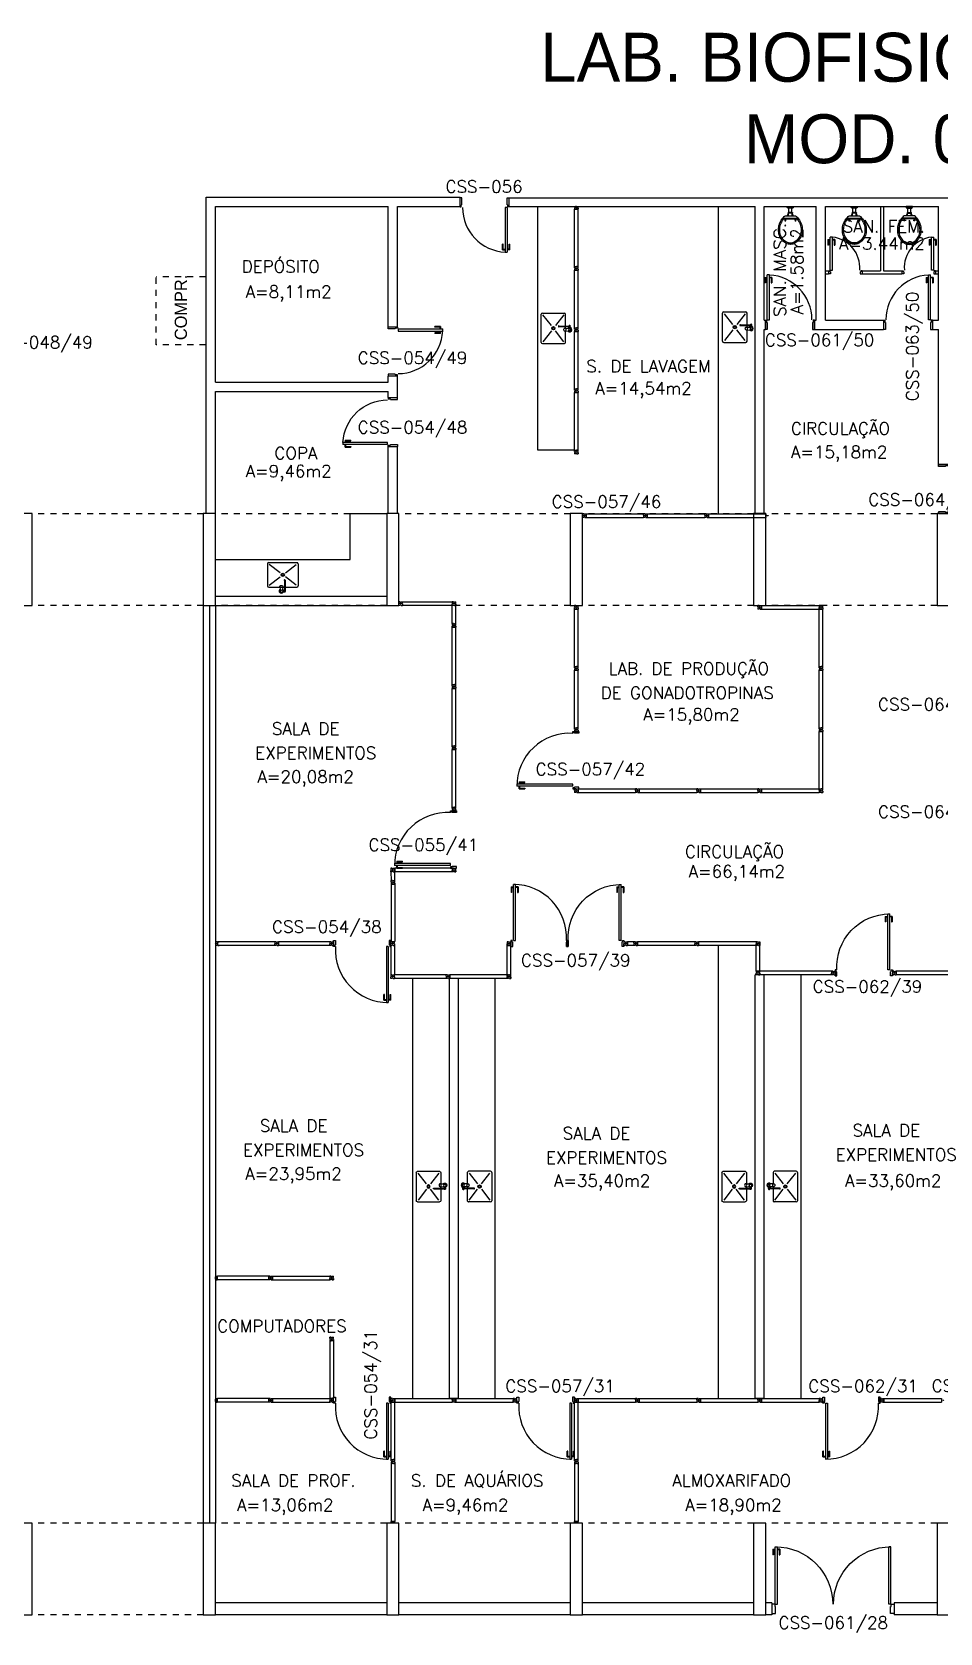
# Model space of a CAD drawing. Extents: x -248 to -11, y 347 to 447.
# Drawn here: x -186.07 to -171.22, y 388.77 to 414.95 of the extents above; entities that cross this region are included whole.
import ezdxf
from ezdxf.enums import TextEntityAlignment as Align

# ---------------------------------------------------------------- set-up
doc = ezdxf.new("R2010")
doc.units = 0
doc.header["$LTSCALE"] = 0.02
doc.header["$MEASUREMENT"] = 0
doc.linetypes.add('HIDDEN2', pattern=[0.1875, 0.125, -0.0625])
doc.layers.get('0').update_dxf_attribs({"linetype": 'CONTINUOUS'})
for name, color, linetype in [('ALV', 2, 'CONTINUOUS'), ('AREA', 2, 'CONTINUOUS'), ('BANC', 2, 'CONTINUOUS'), ('DIV', 2, 'CONTINUOUS'), ('EQUIP', 1, 'CONTINUOUS'), ('ESQ', 1, 'CONTINUOUS'), ('ESTR', 3, 'CONTINUOUS'), ('PROJ', 1, 'HIDDEN2'), ('TEXTO', 2, 'CONTINUOUS'), ('TEXTO-ENDEREÇO', 2, 'CONTINUOUS'), ('USO', 2, 'CONTINUOUS')]:
    doc.layers.add(name, color=color, linetype=linetype)
doc.styles.add('UNB-100', font='simplex.shx', dxfattribs={"height": 0.2})
doc.styles.add('UNB-100-1', font='simplex.shx', dxfattribs={"height": 0.2})

# ---------------------------------------------------------------- blocks, each defined once
blk = doc.blocks.new('PILAR-SSS')
for points in [[(0.003, -26.452), (0.003, -27.952), (0.203, -27.952), (0.203, -26.452)], [(0.003, -42.962), (0.003, -44.462), (0.203, -44.462), (0.203, -42.962)]]:
    blk.add_lwpolyline(points, close=True)
blk = doc.blocks.new('DIVMT-SSS')
for p, q in [((-0.03, 0.008), (-0.03, 0.03)), ((-0.006, 0.03), (-0.03, 0.03)), ((-0.03, 0.008), (-0.02, 0.008)), ((-0.02, -0.008), (-0.02, 0.008)), ((-0.006, 0.02), (-0.006, 0.03)), ((0.006, 0.02), (-0.006, 0.02)), ((-0.005, 0), (0.005, 0)), ((0.005, 0), (-0.005, 0)), ((0, 0.005), (0, -0.005)), ((0, -0.005), (0, 0.005)), ((0.006, 0.03), (0.03, 0.03)), ((0.006, 0.02), (0.006, 0.03)), ((0.03, 0.008), (0.02, 0.008)), ((0.02, -0.008), (0.02, 0.008)), ((0.03, 0.008), (0.03, 0.03)), ((-0.03, -0.008), (-0.03, -0.03)), ((-0.03, -0.008), (-0.02, -0.008)), ((-0.03, -0.03), (-0.03, -0.97)), ((-0.03, -0.03), (-0.009, -0.03)), ((0.03, -0.03), (-0.03, -0.03)), ((-0.03, -0.03), (-0.006, -0.03)), ((-0.009, -0.03), (-0.027, -0.03)), ((-0.006, -0.02), (-0.006, -0.03)), ((-0.006, -0.02), (0.006, -0.02)), ((-0.006, -0.02), (-0.006, -0.03)), ((0.006, -0.02), (-0.006, -0.02)), ((0.005, -0.03), (-0.005, -0.03)), ((0.006, -0.02), (0.006, -0.03)), ((0.006, -0.02), (0.006, -0.03)), ((0.03, -0.03), (0.006, -0.03)), ((0.03, -0.008), (0.02, -0.008)), ((0.03, -0.008), (0.03, -0.03)), ((0.03, -0.03), (0.03, -0.97)), ((0.03, -0.97), (-0.03, -0.97)), ((-0.006, -0.98), (-0.006, -0.97)), ((-0.006, -0.98), (0.006, -0.98)), ((0.006, -1.001), (-0.006, -1.001)), ((0.005, -0.97), (-0.005, -0.97)), ((0, -0.994), (0, -1.007)), ((0, -1.02), (0, -1.021)), ((0.006, -0.98), (0.006, -0.97))]:
    blk.add_line(p, q)
blk = doc.blocks.new('PDV2E-SSS')
at = {"layer": 'DIV'}
for p, q in [((0.034, 0.925), (0.034, 0.835)), ((0.034, 0.925), (0.074, 0.925)), ((0.044, 0.835), (0.034, 0.835)), ((0.044, 0.915), (0.044, 0.835)), ((0.044, 0.915), (0.074, 0.915)), ((0.076, 0.05), (0.076, 0.965)), ((0.106, 0.965), (0.076, 0.965)), ((0.106, 0.05), (0.106, 0.965)), ((0.148, 0.925), (0.108, 0.925)), ((0.138, 0.915), (0.108, 0.915)), ((0.138, 0.915), (0.138, 0.835)), ((0.138, 0.835), (0.148, 0.835)), ((0.148, 0.925), (0.148, 0.835)), ((0.031, 0.05), (0.031, -0.05)), ((0.051, 0.05), (0.031, 0.05)), ((0.051, 0.02), (0.051, 0.05)), ((0.051, 0.02), (0.061, 0.02)), ((0.061, -0.05), (0.061, 0.02)), ((0.076, 0.05), (0.106, 0.05)), ((0.95, 0.02), (0.94, 0.02)), ((0.94, -0.05), (0.94, 0.02)), ((0.95, 0.02), (0.95, 0.05)), ((0.95, 0.05), (0.97, 0.05)), ((0.97, 0.05), (0.97, 0.035)), ((0.97, 0.035), (0.97, -0.035)), ((0.031, -0.05), (0.061, -0.05)), ((0.97, -0.05), (0.94, -0.05)), ((0.97, -0.035), (0.97, -0.05))]:
    blk.add_line(p, q, dxfattribs=at)
at = {"layer": 'DIV', "color": 1}
blk.add_arc((0.076, 0.1), 0.865, 356.6786, 90, dxfattribs=at)
blk = doc.blocks.new('MTT-SSS')
for p, q in [((-0.008, 0.03), (-0.03, 0.03)), ((-0.03, 0.03), (-0.03, 0.006)), ((-0.0185, 0.006), (-0.03, 0.006)), ((-0.0185, -0.006), (-0.0185, 0.006)), ((-0.008, 0.03), (-0.008, 0.02)), ((-0.008, 0.02), (0.008, 0.02)), ((-0.0051, 0), (0.0051, 0)), ((0, -0.0051), (0, 0.0051)), ((0.008, 0.03), (0.03, 0.03)), ((0.008, 0.03), (0.008, 0.02)), ((0.0205, -0.006), (0.0205, 0.006)), ((0.0205, 0.006), (0.03, 0.006)), ((0.03, 0.006), (0.03, 0.03)), ((-0.03, -0.03), (-0.03, -0.006)), ((-0.0185, -0.006), (-0.03, -0.006)), ((-0.008, -0.03), (-0.03, -0.03)), ((-0.008, -0.02), (0.008, -0.02)), ((-0.008, -0.03), (-0.008, -0.02)), ((0.008, -0.03), (0.008, -0.02)), ((0.008, -0.03), (0.03, -0.03)), ((0.0205, -0.006), (0.03, -0.006)), ((0.03, -0.006), (0.03, -0.03))]:
    blk.add_line(p, q)
blk = doc.blocks.new('MTINI-SSS')
for p, q in [((-0.03, 0.008), (-0.03, 0.028)), ((-0.03, 0.028), (-0.008, 0.028)), ((-0.03, 0.008), (-0.02, 0.008)), ((-0.02, 0), (-0.02, 0.008)), ((-0.001, 0), (-0.02, 0)), ((-0.008, 0.019), (-0.008, 0.028)), ((0.008, 0.019), (-0.008, 0.019)), ((0.005, 0), (-0.005, 0)), ((0.02, 0), (-0.001, 0)), ((0, -0.005), (0, 0.005)), ((0.008, 0.019), (0.008, 0.028)), ((0.03, 0.028), (0.008, 0.028)), ((0.03, 0.008), (0.02, 0.008)), ((0.02, 0), (0.02, 0.008)), ((0.03, 0.008), (0.03, 0.028))]:
    blk.add_line(p, q)
blk = doc.blocks.new('DIVINI-SSS')
for p, q in [((-0.02, 0), (-0.02, -0.008)), ((-0.02, 0), (0.001, 0)), ((-0.005, 0), (0.005, 0)), ((0, 0.005), (0, -0.005)), ((0.001, 0), (0.02, 0)), ((-0.03, -0.008), (-0.02, -0.008)), ((-0.03, -0.008), (-0.03, -0.028)), ((-0.03, -0.028), (-0.008, -0.028)), ((-0.03, -0.03), (0.03, -0.03)), ((-0.03, -0.975), (-0.03, -0.03)), ((-0.009, -0.03), (-0.027, -0.03)), ((-0.008, -0.019), (0.008, -0.019)), ((-0.008, -0.019), (-0.008, -0.028)), ((-0.006, -0.021), (-0.006, -0.03)), ((0.006, -0.021), (-0.006, -0.021)), ((-0.006, -0.023), (-0.006, -0.027)), ((-0.004, -0.021), (0.004, -0.021)), ((0.006, -0.021), (0.006, -0.03)), ((0.006, -0.023), (0.006, -0.027)), ((0.008, -0.019), (0.008, -0.028)), ((0.03, -0.028), (0.008, -0.028)), ((0.009, -0.03), (0.027, -0.03)), ((0.02, 0), (0.02, -0.008)), ((0.03, -0.008), (0.02, -0.008)), ((0.03, -0.008), (0.03, -0.028)), ((0.03, -0.975), (0.03, -0.03)), ((-0.03, -0.975), (0.03, -0.975)), ((-0.009, -0.975), (-0.027, -0.975)), ((-0.006, -0.985), (-0.006, -0.975)), ((0.006, -0.985), (-0.006, -0.985)), ((0.006, -1.01), (-0.006, -1.01)), ((0, -0.985), (0, -0.988)), ((0, -1.003), (0, -1.018)), ((0.006, -0.985), (0.006, -0.975)), ((0.03, -0.975), (0.009, -0.975)), ((0.009, -0.975), (0.027, -0.975))]:
    blk.add_line(p, q)
blk = doc.blocks.new('PTDP-SSS')
for p, q in [((0.055, 1.015), (0.09, 1.015)), ((0.055, 0.075), (0.055, 1.015)), ((0.09, 0.075), (0.09, 1.015)), ((1.91, 0.075), (1.91, 1.015)), ((1.945, 1.015), (1.91, 1.015)), ((1.945, 0.075), (1.945, 1.015)), ((0.05, 0.075), (0, 0.075)), ((0, 0.075), (0, -0.075)), ((0.05, 0.04), (0.05, 0.075)), ((0.06, 0.04), (0.05, 0.04)), ((0.055, 0.075), (0.09, 0.075)), ((0.06, -0.075), (0.06, 0.04)), ((1.945, 0.075), (1.91, 0.075)), ((1.94, -0.075), (1.94, 0.04)), ((1.94, 0.04), (1.95, 0.04)), ((1.95, 0.04), (1.95, 0.075)), ((1.95, 0.075), (2, 0.075)), ((2, 0.075), (2, -0.075)), ((0, -0.075), (0.06, -0.075)), ((2, -0.075), (1.94, -0.075))]:
    blk.add_line(p, q)
for centre, start, end in [((0.055, 0.075), 0, 90), ((1.945, 0.075), 90, 180)]:
    blk.add_arc(centre, 0.94, start, end)
blk = doc.blocks.new('PDV2D-SSS')
for p, q in [((-0.148, 0.925), (-0.108, 0.925)), ((-0.148, 0.925), (-0.148, 0.835)), ((-0.138, 0.835), (-0.148, 0.835)), ((-0.138, 0.915), (-0.108, 0.915)), ((-0.138, 0.915), (-0.138, 0.835)), ((-0.106, 0.965), (-0.076, 0.965)), ((-0.106, 0.05), (-0.106, 0.965)), ((-0.076, 0.05), (-0.076, 0.965)), ((-0.034, 0.925), (-0.074, 0.925)), ((-0.044, 0.915), (-0.074, 0.915)), ((-0.044, 0.915), (-0.044, 0.835)), ((-0.044, 0.835), (-0.034, 0.835)), ((-0.034, 0.925), (-0.034, 0.835)), ((-0.95, 0.05), (-0.97, 0.05)), ((-0.97, 0.05), (-0.97, 0.035)), ((-0.97, 0.035), (-0.97, -0.035)), ((-0.95, 0.02), (-0.95, 0.05)), ((-0.95, 0.02), (-0.94, 0.02)), ((-0.94, -0.05), (-0.94, 0.02)), ((-0.076, 0.05), (-0.106, 0.05)), ((-0.051, 0.02), (-0.061, 0.02)), ((-0.061, -0.05), (-0.061, 0.02)), ((-0.051, 0.05), (-0.031, 0.05)), ((-0.051, 0.02), (-0.051, 0.05)), ((-0.031, 0.05), (-0.031, -0.05)), ((-0.97, -0.035), (-0.97, -0.05)), ((-0.97, -0.05), (-0.94, -0.05)), ((-0.031, -0.05), (-0.061, -0.05))]:
    blk.add_line(p, q)
at = {"color": 1}
blk.add_arc((-0.076, 0.1), 0.865, 90, 183.3214, dxfattribs=at)
blk = doc.blocks.new('INOXA1-P-SSS')
for p, q in [((0.043, 0.008), (0.043, -0.022)), ((0.062, 0.04), (0.071, 0.04)), ((0.131, 0.048), (0.076, 0.043)), ((0.131, -0.002), (0.076, 0.003)), ((0.12, 0.23), (0.12, 0.047)), ((0.22, 0.25), (0.14, 0.25)), ((0.15, 0.22), (0.287, 0.043)), ((0.5, 0.25), (0.22, 0.25)), ((0.353, 0.043), (0.49, 0.22)), ((0.52, 0.23), (0.52, -0.23)), ((0.22, -0.027), (0.054, -0.027)), ((0.22, -0.037), (0.054, -0.037)), ((0.063, -0.003), (0.063, -0.021)), ((0.12, -0.001), (0.12, -0.027)), ((0.12, -0.037), (0.12, -0.23)), ((0.22, -0.25), (0.14, -0.25)), ((0.15, -0.22), (0.287, -0.043)), ((0.231, -0.027), (0.22, -0.027)), ((0.231, -0.037), (0.22, -0.037)), ((0.5, -0.25), (0.22, -0.25)), ((0.353, -0.043), (0.49, -0.22))]:
    blk.add_line(p, q)
blk.add_lwpolyline([(0.076, 0.003), (0.072, 0.004), (0.069, 0.009), (0.067, 0.015), (0.066, 0.023), (0.067, 0.031), (0.069, 0.037), (0.072, 0.042), (0.076, 0.043)])
blk.add_lwpolyline([(0.131, 0.048), (0.137, 0.046), (0.143, 0.041), (0.147, 0.033), (0.148, 0.023), (0.147, 0.013), (0.143, 0.006), (0.137, 0), (0.131, -0.002), (0.125, 0), (0.119, 0.006), (0.115, 0.013), (0.114, 0.023), (0.115, 0.033), (0.119, 0.041), (0.125, 0.046)], close=True)
for radius in [0.0266, 0.0163]:
    blk.add_circle((0.32, 0), radius)
for centre, radius, start, end in [((0.054, 0.023), 0.0349, 36.1705, 252.2568), ((0.054, 0.023), 0.0189, 62.7367, 235.7375), ((0.073, -0.003), 0.01, 102.8285, 180), ((0.054, 0.023), 0.0349, 285.5373, 323.9987), ((0.14, 0.23), 0.02, 90, 180), ((0.5, 0.23), 0.02, 360, 90), ((0.054, -0.032), 0.0145, 20.161, 339.839), ((0.054, -0.032), 0.005, 90.0037, 269.9963), ((0.14, -0.23), 0.02, 180, 270), ((0.231, -0.032), 0.00738, 222.6559, 137.3441), ((0.231, -0.032), 0.005, 269.9935, 90.0065), ((0.5, -0.23), 0.02, 270, 360)]:
    blk.add_arc(centre, radius, start, end)
blk = doc.blocks.new('DIV-SSS')
for p, q in [((-0.005, 0), (0.005, 0)), ((0, 0.005), (0, -0.005)), ((-0.03, -0.03), (-0.03, -0.97)), ((0.03, -0.03), (-0.03, -0.03)), ((-0.03, -0.03), (-0.009, -0.03)), ((-0.009, -0.03), (-0.027, -0.03)), ((-0.006, -0.02), (0.006, -0.02)), ((-0.006, -0.02), (-0.006, -0.03)), ((-0.005, -0.022), (0.005, -0.022)), ((-0.005, -0.022), (-0.005, -0.029)), ((0.005, -0.029), (-0.005, -0.029)), ((0.005, -0.03), (-0.005, -0.03)), ((0.005, -0.022), (0.005, -0.029)), ((0.006, -0.02), (0.006, -0.03)), ((0.03, -0.03), (0.03, -0.97)), ((0.03, -0.97), (-0.03, -0.97)), ((0.007, -0.999), (-0.007, -0.999)), ((-0.006, -0.98), (-0.006, -0.97)), ((-0.006, -0.98), (0.006, -0.98)), ((0.005, -0.97), (-0.005, -0.97)), ((0, -0.991), (0, -1.006)), ((0.006, -0.98), (0.006, -0.97))]:
    blk.add_line(p, q)
blk = doc.blocks.new('PE80-SSS')
for p, q in [((0.075, 0), (-0.075, 0)), ((-0.075, -0.03), (-0.075, 0)), ((0.075, 0), (0.075, -0.02)), ((0.777, 0.01), (0.687, 0.01)), ((0.687, 0), (0.687, 0.01)), ((0.777, 0.01), (0.777, -0.03)), ((0.04, -0.03), (-0.075, -0.03)), ((0.075, -0.02), (0.04, -0.02)), ((0.04, -0.03), (0.04, -0.02)), ((0.085, -0.03), (0.817, -0.03)), ((0.085, -0.03), (0.085, -0.065)), ((0.085, -0.065), (0.817, -0.065)), ((0.767, 0), (0.687, 0)), ((0.767, -0.095), (0.687, -0.095)), ((0.687, -0.095), (0.687, -0.105)), ((0.777, -0.105), (0.687, -0.105)), ((0.767, 0), (0.767, -0.03)), ((0.767, -0.095), (0.767, -0.065)), ((0.777, -0.105), (0.777, -0.065)), ((0.817, -0.065), (0.817, -0.03)), ((0.04, -0.771), (-0.075, -0.771)), ((-0.075, -0.771), (-0.075, -0.801)), ((0.04, -0.771), (0.04, -0.781)), ((0.075, -0.781), (0.04, -0.781)), ((0.075, -0.801), (0.075, -0.781)), ((0.075, -0.801), (-0.075, -0.801)), ((0.075, -0.802), (-0.075, -0.802))]:
    blk.add_line(p, q)
blk.add_arc((0.085, -0.03), 0.731, 270, 357.3429)
blk = doc.blocks.new('PD80-SSS')
at = {"color": 1}
for p, q in [((-0.777, 0.01), (-0.777, -0.03)), ((-0.777, 0.01), (-0.687, 0.01)), ((-0.687, 0), (-0.687, 0.01)), ((-0.777, -0.105), (-0.777, -0.065)), ((-0.777, -0.105), (-0.687, -0.105)), ((-0.767, 0), (-0.767, -0.03)), ((-0.767, 0), (-0.687, 0)), ((-0.767, -0.095), (-0.767, -0.065)), ((-0.767, -0.095), (-0.687, -0.095)), ((-0.687, -0.095), (-0.687, -0.105))]:
    blk.add_line(p, q, dxfattribs=at)
at = {"color": 2}
for p, q in [((-0.075, 0), (0.075, 0)), ((0.075, -0.03), (0.075, 0)), ((-0.817, -0.065), (-0.817, -0.03)), ((-0.085, -0.03), (-0.817, -0.03)), ((-0.085, -0.065), (-0.817, -0.065)), ((-0.085, -0.03), (-0.085, -0.065)), ((-0.075, 0), (-0.075, -0.02)), ((-0.075, -0.02), (-0.04, -0.02)), ((-0.04, -0.03), (-0.04, -0.02)), ((-0.04, -0.03), (0.075, -0.03)), ((-0.075, -0.781), (-0.04, -0.781)), ((-0.075, -0.801), (-0.075, -0.781)), ((-0.04, -0.771), (0.075, -0.771)), ((-0.04, -0.771), (-0.04, -0.781)), ((0.075, -0.771), (0.075, -0.801)), ((-0.075, -0.801), (0.075, -0.801)), ((-0.075, -0.802), (0.075, -0.802))]:
    blk.add_line(p, q, dxfattribs=at)
at = {"color": 1}
blk.add_arc((-0.085, -0.03), 0.731, 182.6571, 270, dxfattribs=at)
blk = doc.blocks.new('VDC-P-SSS')
for p, q in [((-0.127, 0.192), (0.127, 0.192)), ((-0.109, 0.202), (0.109, 0.202)), ((-0.068, 0.152), (0.068, 0.152)), ((-0.05, 0.152), (-0.03, 0.11)), ((-0.05, 0.015), (-0.05, 0)), ((-0.05, 0), (0.05, 0)), ((0.045, 0.02), (-0.045, 0.02)), ((-0.04, 0.025), (-0.04, 0.02)), ((0.035, 0.03), (-0.035, 0.03)), ((-0.03, 0.152), (-0.03, 0.11)), ((0.03, 0.11), (-0.03, 0.11)), ((0.03, 0.1), (-0.03, 0.1)), ((-0.025, 0.1), (-0.025, 0.03)), ((0.025, 0.1), (0.025, 0.03)), ((0.03, 0.152), (0.03, 0.11)), ((0.05, 0.152), (0.03, 0.11)), ((0.04, 0.025), (0.04, 0.02)), ((0.05, 0.015), (0.05, 0))]:
    blk.add_line(p, q)
for points in [[(0.16, 0.244, 0.050424), (0.18, 0.288, 0.082137), (0.195, 0.381, 0.082137), (0.18, 0.474, 0.090148), (0.138, 0.549, 0.104406), (0.073, 0.601, 0.117345), (0, 0.619, 0.117345), (-0.073, 0.601, 0.104406), (-0.138, 0.549, 0.090148), (-0.18, 0.474, 0.082137), (-0.195, 0.381, 0.082137)], [(0.142, 0.254, 0.050424), (0.161, 0.295, 0.082137), (0.175, 0.381, 0.082137), (0.161, 0.468, 0.090148), (0.122, 0.536, 0.104406), (0.064, 0.583, 0.117345), (0, 0.599, 0.117345), (-0.064, 0.583, 0.104406), (-0.122, 0.536, 0.090148), (-0.161, 0.468, 0.082137), (-0.175, 0.381, 0.082137)], [(-0.195, 0.381, 0.082137), (-0.18, 0.288, 0.050424), (-0.16, 0.244, 0.104406)], [(-0.175, 0.381, 0.082137), (-0.161, 0.295, 0.050424), (-0.142, 0.254, 0.050424)]]:
    blk.add_lwpolyline(points, format="xyb")
for centre in [(-0.083, 0.226), (0.083, 0.226)]:
    blk.add_circle(centre, 0.0101)
for centre, radius, start, end in [((0.08, 0.36), 0.266, 205.6863, 226.7558), ((0.08, 0.36), 0.246, 205.6863, 219.7706), ((-0.068, 0.202), 0.05, 226.7558, 270), ((-0.045, 0.015), 0.005, 90, 180), ((-0.035, 0.025), 0.005, 90, 180), ((-0.03, 0.105), 0.005, 90, 270), ((0.03, 0.105), 0.005, 270, 90), ((0.035, 0.025), 0.005, 0, 90), ((0.045, 0.015), 0.005, 360, 90), ((0.068, 0.202), 0.05, 270, 313.2442), ((-0.08, 0.36), 0.266, 313.2442, 334.3137), ((-0.08, 0.36), 0.246, 320.2294, 334.3137)]:
    blk.add_arc(centre, radius, start, end)
blk = doc.blocks.new('MTT')
for p, q in [((-0.008, 0.03), (-0.03, 0.03)), ((-0.03, 0.03), (-0.03, 0.006)), ((-0.0185, 0.006), (-0.03, 0.006)), ((-0.0185, -0.006), (-0.0185, 0.006)), ((-0.008, 0.03), (-0.008, 0.02)), ((-0.008, 0.02), (0.008, 0.02)), ((-0.0051, 0), (0.0051, 0)), ((0, -0.0051), (0, 0.0051)), ((0.008, 0.03), (0.03, 0.03)), ((0.008, 0.03), (0.008, 0.02)), ((0.0205, -0.006), (0.0205, 0.006)), ((0.0205, 0.006), (0.03, 0.006)), ((0.03, 0.006), (0.03, 0.03)), ((-0.03, -0.03), (-0.03, -0.006)), ((-0.0185, -0.006), (-0.03, -0.006)), ((-0.008, -0.03), (-0.03, -0.03)), ((-0.008, -0.02), (0.008, -0.02)), ((-0.008, -0.03), (-0.008, -0.02)), ((0.008, -0.03), (0.008, -0.02)), ((0.008, -0.03), (0.03, -0.03)), ((0.0205, -0.006), (0.03, -0.006)), ((0.03, -0.006), (0.03, -0.03))]:
    blk.add_line(p, q)

msp = doc.modelspace()

# ---------------------------------------------------------------- linework, layer by layer
at = {"layer": 'ALV'}
for p, q in [((-183.216, 407.077), (-183.216, 412.251)), ((-183.216, 412.251), (-179.066, 412.251)), ((-179.066, 412.101), (-179.066, 412.251)), ((-178.265, 412.24), (-163.168, 412.24)), ((-178.265, 412.101), (-178.265, 412.24)), ((-183.066, 409.227), (-183.066, 412.101)), ((-183.066, 412.101), (-180.241, 412.101)), ((-180.241, 410.129), (-180.241, 412.102)), ((-180.091, 410.129), (-180.091, 412.102)), ((-180.091, 412.101), (-179.066, 412.101)), ((-178.265, 412.101), (-174.241, 412.101)), ((-174.241, 407.077), (-174.241, 412.101)), ((-174.091, 412.101), (-173.241, 412.101)), ((-174.091, 410.24), (-174.091, 412.101)), ((-173.241, 410.24), (-173.241, 412.101)), ((-173.091, 412.101), (-171.241, 412.101)), ((-173.091, 410.24), (-173.091, 412.101)), ((-171.241, 410.24), (-171.241, 412.101)), ((-180.091, 410.129), (-180.241, 410.129)), ((-174.091, 410.24), (-174.073, 410.24)), ((-174.091, 407.077), (-174.091, 410.09)), ((-174.091, 410.09), (-174.073, 410.09)), ((-174.073, 410.09), (-174.073, 410.24)), ((-173.272, 410.24), (-173.241, 410.24)), ((-173.272, 410.09), (-173.272, 410.24)), ((-173.272, 410.09), (-172.143, 410.09)), ((-173.091, 410.24), (-172.143, 410.24)), ((-172.143, 410.24), (-172.143, 410.09)), ((-171.341, 410.24), (-171.241, 410.24)), ((-171.341, 410.24), (-171.341, 410.09)), ((-171.341, 410.09), (-171.241, 410.09)), ((-171.241, 407.883), (-171.241, 410.09)), ((-183.066, 409.227), (-180.241, 409.227)), ((-180.091, 409.327), (-180.241, 409.327)), ((-180.241, 409.227), (-180.241, 409.327)), ((-180.091, 408.977), (-180.091, 409.327)), ((-183.066, 409.077), (-180.241, 409.077)), ((-183.066, 407.077), (-183.066, 409.077)), ((-180.241, 408.977), (-180.241, 409.077)), ((-180.241, 408.977), (-180.091, 408.977)), ((-180.241, 407.077), (-180.241, 408.176)), ((-180.241, 408.176), (-180.091, 408.176)), ((-180.091, 407.077), (-180.091, 408.176)), ((-183.066, 405.727), (-180.266, 405.727)), ((-183.066, 405.577), (-180.266, 405.577)), ((-174.421, 400.017), (-174.571, 400.017)), ((-179.241, 392.608), (-179.241, 399.477)), ((-179.091, 392.608), (-179.091, 399.477)), ((-174.241, 392.608), (-174.241, 399.537)), ((-174.091, 392.608), (-174.091, 399.537)), ((-179.091, 392.608), (-179.241, 392.608)), ((-174.091, 392.608), (-174.241, 392.608)), ((-180.266, 389.267), (-183.066, 389.267)), ((-180.266, 389.067), (-183.066, 389.067)), ((-177.266, 389.267), (-180.066, 389.267)), ((-177.266, 389.067), (-180.066, 389.067)), ((-174.266, 389.267), (-177.066, 389.267)), ((-174.266, 389.067), (-177.066, 389.067)), ((-173.966, 389.267), (-174.066, 389.267)), ((-173.966, 389.067), (-174.066, 389.067)), ((-173.966, 389.267), (-173.966, 389.067)), ((-171.966, 389.267), (-171.966, 389.067)), ((-171.266, 389.267), (-171.966, 389.267)), ((-171.266, 389.067), (-171.966, 389.067))]:
    msp.add_line(p, q, dxfattribs=at)
at = {"layer": 'BANC'}
for p, q in [((-177.796, 408.117), (-177.796, 412.101)), ((-174.841, 407.078), (-174.841, 412.101)), ((-177.196, 408.117), (-177.796, 408.117)), ((-180.266, 407.077), (-180.866, 407.077)), ((-180.866, 406.327), (-180.866, 407.077)), ((-183.066, 406.327), (-180.866, 406.327)), ((-174.842, 392.608), (-174.842, 400.017)), ((-179.841, 392.608), (-179.841, 399.477)), ((-178.491, 392.608), (-178.491, 399.477)), ((-173.491, 392.608), (-173.491, 399.537))]:
    msp.add_line(p, q, dxfattribs=at)
at = {"layer": 'DIV'}
for p, q in [((-172.191, 412.101), (-172.191, 411.051)), ((-172.141, 412.101), (-172.141, 411.051)), ((-173.091, 411.051), (-173.041, 411.051)), ((-173.091, 411.001), (-173.041, 411.001)), ((-172.491, 411.051), (-172.191, 411.051)), ((-172.491, 411.001), (-171.841, 411.001)), ((-172.141, 411.051), (-171.841, 411.051)), ((-171.291, 411.051), (-171.241, 411.051)), ((-171.291, 411.001), (-171.241, 411.001)), ((-174.841, 407.078), (-174.296, 407.077)), ((-180.006, 405.637), (-179.196, 405.637)), ((-179.196, 405.577), (-180.006, 405.577)), ((-179.196, 405.281), (-179.196, 405.577)), ((-179.136, 405.281), (-179.136, 405.577)), ((-180.197, 401.219), (-180.196, 401.078)), ((-180.136, 401.078), (-180.136, 401.219)), ((-183.044, 400.077), (-183.066, 400.077)), ((-183.066, 400.077), (-183.066, 400.017)), ((-183.044, 400.077), (-183.044, 400.067)), ((-183.036, 400.067), (-183.044, 400.067)), ((-183.028, 400.077), (-183.006, 400.077)), ((-182.037, 400.077), (-182.037, 400.017)), ((-181.197, 400.077), (-182.037, 400.077)), ((-181.197, 400.077), (-181.197, 400.017)), ((-181.137, 400.077), (-181.137, 400.017)), ((-178.296, 400.077), (-178.296, 400.053)), ((-178.274, 400.077), (-178.296, 400.077)), ((-178.296, 400.077), (-178.296, 400.017)), ((-178.274, 400.077), (-178.274, 400.067)), ((-178.274, 400.067), (-178.258, 400.067)), ((-178.266, 400.067), (-178.266, 400.068)), ((-178.258, 400.077), (-178.258, 400.067)), ((-178.258, 400.077), (-178.236, 400.077)), ((-178.237, 400.077), (-178.237, 400.017)), ((-178.236, 400.053), (-178.236, 400.077)), ((-176.388, 400.077), (-176.388, 400.017)), ((-176.328, 400.077), (-176.328, 400.017)), ((-176.328, 400.077), (-176.328, 400.017)), ((-176.225, 400.077), (-176.328, 400.077)), ((-174.166, 400.077), (-174.166, 400.017)), ((-183.044, 400.017), (-183.066, 400.017)), ((-183.044, 400.017), (-183.044, 400.027)), ((-183.036, 400.027), (-183.044, 400.027)), ((-183.028, 400.017), (-183.006, 400.017)), ((-181.197, 400.017), (-182.037, 400.017)), ((-180.196, 399.537), (-180.196, 400.017)), ((-180.136, 399.537), (-180.136, 400.017)), ((-178.287, 400.053), (-178.296, 400.053)), ((-178.287, 400.053), (-178.296, 400.053)), ((-178.296, 400.052), (-178.296, 400.042)), ((-178.287, 400.041), (-178.296, 400.041)), ((-178.296, 400.017), (-178.296, 400.041)), ((-178.287, 400.041), (-178.296, 400.041)), ((-178.296, 400.038), (-178.296, 400.02)), ((-178.296, 400.017), (-178.296, 400.038)), ((-178.296, 399.537), (-178.296, 400.017)), ((-178.296, 400.017), (-178.236, 400.017)), ((-178.274, 400.017), (-178.296, 400.017)), ((-178.287, 400.053), (-178.287, 400.041)), ((-178.287, 400.041), (-178.287, 400.053)), ((-178.274, 400.017), (-178.274, 400.027)), ((-178.274, 400.027), (-178.258, 400.027)), ((-178.273, 400.048), (-178.26, 400.048)), ((-178.258, 400.047), (-178.273, 400.047)), ((-178.272, 400.027), (-178.272, 400.017)), ((-178.26, 400.027), (-178.272, 400.027)), ((-178.271, 400.047), (-178.261, 400.047)), ((-178.261, 400.047), (-178.271, 400.047)), ((-178.271, 400.017), (-178.261, 400.017)), ((-178.266, 400.041), (-178.266, 400.055)), ((-178.266, 400.055), (-178.266, 400.041)), ((-178.266, 400.053), (-178.266, 400.042)), ((-178.266, 400.042), (-178.266, 400.053)), ((-178.26, 400.027), (-178.26, 400.017)), ((-178.258, 400.017), (-178.258, 400.027)), ((-178.258, 400.017), (-178.236, 400.017)), ((-178.246, 400.053), (-178.246, 400.041)), ((-178.246, 400.053), (-178.236, 400.053)), ((-178.246, 400.041), (-178.246, 400.053)), ((-178.246, 400.053), (-178.237, 400.053)), ((-178.246, 400.041), (-178.236, 400.041)), ((-178.246, 400.041), (-178.237, 400.041)), ((-178.237, 400.052), (-178.237, 400.042)), ((-178.236, 400.041), (-178.236, 400.017)), ((-178.236, 399.537), (-178.236, 400.017)), ((-176.378, 400.053), (-176.388, 400.053)), ((-176.378, 400.041), (-176.388, 400.041)), ((-176.388, 400.017), (-176.388, 400.038)), ((-176.388, 400.038), (-176.388, 400.02)), ((-176.377, 400.047), (-176.379, 400.047)), ((-176.351, 400.047), (-176.365, 400.047)), ((-176.353, 400.047), (-176.363, 400.047)), ((-176.358, 400.054), (-176.358, 400.041)), ((-176.358, 400.042), (-176.358, 400.053)), ((-176.337, 400.041), (-176.337, 400.053)), ((-176.337, 400.053), (-176.328, 400.053)), ((-176.337, 400.041), (-176.328, 400.041)), ((-176.328, 400.052), (-176.328, 400.042)), ((-176.225, 400.017), (-176.328, 400.017)), ((-174.226, 399.597), (-174.226, 400.018)), ((-174.166, 400.018), (-174.226, 400.018)), ((-174.189, 400.047), (-174.202, 400.047)), ((-174.202, 400.028), (-174.202, 400.018)), ((-174.202, 400.028), (-174.19, 400.028)), ((-174.191, 400.018), (-174.201, 400.018)), ((-174.196, 400.039), (-174.196, 400.054)), ((-174.19, 400.028), (-174.19, 400.018)), ((-174.175, 400.053), (-174.166, 400.053)), ((-174.175, 400.041), (-174.175, 400.053)), ((-174.175, 400.041), (-174.166, 400.041)), ((-174.166, 400.052), (-174.166, 400.042)), ((-174.166, 399.597), (-174.166, 400.018)), ((-174.166, 399.597), (-174.226, 399.597)), ((-174.226, 399.597), (-174.205, 399.597)), ((-174.205, 399.597), (-174.223, 399.597)), ((-172.995, 399.597), (-174.166, 399.597)), ((-172.995, 399.597), (-172.995, 399.573)), ((-172.973, 399.597), (-172.995, 399.597)), ((-172.995, 399.597), (-172.995, 399.537)), ((-172.986, 399.573), (-172.995, 399.573)), ((-172.986, 399.573), (-172.995, 399.573)), ((-172.995, 399.572), (-172.995, 399.562)), ((-172.986, 399.561), (-172.995, 399.561)), ((-172.995, 399.537), (-172.995, 399.561)), ((-172.986, 399.561), (-172.995, 399.561)), ((-172.995, 399.558), (-172.995, 399.54)), ((-172.995, 399.537), (-172.995, 399.558)), ((-172.986, 399.573), (-172.986, 399.561)), ((-172.986, 399.561), (-172.986, 399.573)), ((-172.973, 399.597), (-172.973, 399.587)), ((-172.973, 399.587), (-172.957, 399.587)), ((-172.973, 399.537), (-172.973, 399.547)), ((-172.973, 399.547), (-172.957, 399.547)), ((-172.97, 399.567), (-172.96, 399.567)), ((-172.96, 399.567), (-172.97, 399.567)), ((-172.965, 399.572), (-172.965, 399.562)), ((-172.965, 399.562), (-172.965, 399.572)), ((-172.957, 399.597), (-172.957, 399.587)), ((-172.957, 399.597), (-172.935, 399.597)), ((-172.957, 399.537), (-172.957, 399.547)), ((-172.945, 399.573), (-172.945, 399.561)), ((-172.945, 399.573), (-172.935, 399.573)), ((-172.945, 399.561), (-172.935, 399.561)), ((-172.935, 399.573), (-172.935, 399.597)), ((-172.935, 399.561), (-172.935, 399.537)), ((-179.296, 399.537), (-180.136, 399.537)), ((-179.296, 399.477), (-180.136, 399.477)), ((-178.296, 399.537), (-178.272, 399.537)), ((-178.296, 399.515), (-178.296, 399.537)), ((-178.296, 399.537), (-178.236, 399.537)), ((-178.296, 399.515), (-178.286, 399.515)), ((-178.296, 399.499), (-178.286, 399.499)), ((-178.296, 399.499), (-178.296, 399.477)), ((-178.272, 399.477), (-178.296, 399.477)), ((-178.286, 399.515), (-178.286, 399.499)), ((-178.272, 399.528), (-178.272, 399.537)), ((-178.272, 399.528), (-178.272, 399.537)), ((-178.272, 399.528), (-178.26, 399.528)), ((-178.26, 399.528), (-178.272, 399.528)), ((-178.272, 399.487), (-178.26, 399.487)), ((-178.272, 399.487), (-178.272, 399.477)), ((-178.271, 399.537), (-178.261, 399.537)), ((-178.271, 399.507), (-178.261, 399.507)), ((-178.261, 399.507), (-178.271, 399.507)), ((-178.266, 399.513), (-178.266, 399.502)), ((-178.266, 399.502), (-178.266, 399.513)), ((-178.26, 399.528), (-178.26, 399.537)), ((-178.236, 399.537), (-178.26, 399.537)), ((-178.26, 399.528), (-178.26, 399.537)), ((-178.26, 399.487), (-178.26, 399.477)), ((-178.26, 399.477), (-178.236, 399.477)), ((-178.257, 399.537), (-178.239, 399.537)), ((-178.236, 399.537), (-178.257, 399.537)), ((-178.236, 399.515), (-178.246, 399.515)), ((-178.246, 399.515), (-178.246, 399.499)), ((-178.236, 399.499), (-178.246, 399.499)), ((-178.236, 399.515), (-178.236, 399.537)), ((-178.236, 399.499), (-178.236, 399.477)), ((-172.995, 399.537), (-174.241, 399.537)), ((-172.973, 399.537), (-172.995, 399.537)), ((-172.957, 399.537), (-172.935, 399.537)), ((-183.061, 394.578), (-183.072, 394.578)), ((-183.072, 394.578), (-183.061, 394.578)), ((-183.066, 394.583), (-183.066, 394.573)), ((-183.046, 394.584), (-183.046, 394.572)), ((-183.046, 394.584), (-183.036, 394.584)), ((-183.046, 394.572), (-183.036, 394.572)), ((-182.196, 394.608), (-183.036, 394.608)), ((-183.036, 394.548), (-183.036, 394.608)), ((-183.036, 394.573), (-183.036, 394.583)), ((-182.196, 394.608), (-182.196, 394.587)), ((-182.196, 394.548), (-182.196, 394.608)), ((-182.196, 394.587), (-182.196, 394.605)), ((-182.187, 394.584), (-182.196, 394.584)), ((-182.196, 394.573), (-182.196, 394.583)), ((-182.187, 394.572), (-182.196, 394.572)), ((-182.196, 394.569), (-182.196, 394.551)), ((-182.187, 394.584), (-182.187, 394.572)), ((-182.161, 394.578), (-182.172, 394.578)), ((-182.166, 394.583), (-182.166, 394.573)), ((-182.196, 394.548), (-183.036, 394.548)), ((-183.061, 392.577), (-183.072, 392.577)), ((-183.072, 392.577), (-183.061, 392.577)), ((-183.066, 392.583), (-183.066, 392.572)), ((-183.046, 392.583), (-183.046, 392.571)), ((-183.046, 392.583), (-183.036, 392.583)), ((-183.046, 392.571), (-183.036, 392.571)), ((-182.196, 392.607), (-183.036, 392.607)), ((-183.036, 392.547), (-183.036, 392.607)), ((-183.036, 392.572), (-183.036, 392.582)), ((-182.196, 392.547), (-183.036, 392.547)), ((-182.196, 392.607), (-182.196, 392.586)), ((-182.196, 392.547), (-182.196, 392.607)), ((-182.196, 392.586), (-182.196, 392.604)), ((-182.187, 392.583), (-182.196, 392.583)), ((-182.196, 392.572), (-182.196, 392.582)), ((-182.187, 392.571), (-182.196, 392.571)), ((-182.196, 392.568), (-182.196, 392.55)), ((-182.187, 392.583), (-182.187, 392.571)), ((-182.161, 392.577), (-182.172, 392.577)), ((-182.166, 392.583), (-182.166, 392.572))]:
    msp.add_line(p, q, dxfattribs=at)
at = {"layer": 'ESQ'}
for p, q in [((-172.977, 411.601), (-173.012, 411.601)), ((-173.012, 411.061), (-173.012, 411.601)), ((-172.977, 411.061), (-172.977, 411.601)), ((-171.356, 411.061), (-171.356, 411.601)), ((-171.356, 411.601), (-171.321, 411.601)), ((-171.321, 411.061), (-171.321, 411.601)), ((-173.051, 411.561), (-173.011, 411.561)), ((-173.051, 411.561), (-173.051, 411.471)), ((-173.041, 411.471), (-173.051, 411.471)), ((-173.041, 411.551), (-173.011, 411.551)), ((-173.041, 411.551), (-173.041, 411.471)), ((-172.937, 411.561), (-172.977, 411.561)), ((-172.947, 411.551), (-172.977, 411.551)), ((-172.947, 411.551), (-172.947, 411.471)), ((-172.947, 411.471), (-172.937, 411.471)), ((-172.937, 411.561), (-172.937, 411.471)), ((-171.396, 411.561), (-171.396, 411.471)), ((-171.396, 411.561), (-171.356, 411.561)), ((-171.386, 411.471), (-171.396, 411.471)), ((-171.386, 411.551), (-171.386, 411.471)), ((-171.386, 411.551), (-171.356, 411.551)), ((-171.282, 411.561), (-171.322, 411.561)), ((-171.292, 411.551), (-171.322, 411.551)), ((-171.292, 411.551), (-171.292, 411.471)), ((-171.292, 411.471), (-171.282, 411.471)), ((-171.282, 411.561), (-171.282, 411.471)), ((-173.012, 411.061), (-172.977, 411.061)), ((-171.321, 411.061), (-171.356, 411.061)), ((-173.041, 411.051), (-173.041, 411.001)), ((-173.041, 411.051), (-173.022, 411.051)), ((-173.011, 411.001), (-173.041, 411.001)), ((-173.022, 411.051), (-173.022, 411.032)), ((-173.011, 411.032), (-173.022, 411.032)), ((-173.011, 411.032), (-173.011, 411.001)), ((-172.522, 411.032), (-172.522, 411.001)), ((-172.522, 411.032), (-172.512, 411.032)), ((-172.522, 411.001), (-172.492, 411.001)), ((-172.512, 411.051), (-172.512, 411.032)), ((-172.492, 411.051), (-172.512, 411.051)), ((-172.492, 411.051), (-172.492, 411.001)), ((-172.491, 411.051), (-172.491, 411.001)), ((-171.841, 411.051), (-171.841, 411.001)), ((-171.841, 411.051), (-171.821, 411.051)), ((-171.841, 411.051), (-171.841, 411.001)), ((-171.811, 411.001), (-171.841, 411.001)), ((-171.821, 411.051), (-171.821, 411.032)), ((-171.811, 411.032), (-171.821, 411.032)), ((-171.811, 411.032), (-171.811, 411.001)), ((-171.321, 411.032), (-171.321, 411.001)), ((-171.321, 411.032), (-171.311, 411.032)), ((-171.321, 411.001), (-171.291, 411.001)), ((-171.311, 411.051), (-171.311, 411.032)), ((-171.291, 411.051), (-171.311, 411.051)), ((-171.291, 411.051), (-171.291, 411.001)), ((-183.266, 405.577), (-183.266, 390.567)), ((-183.166, 405.577), (-183.166, 390.567)), ((-183.066, 405.577), (-183.066, 390.567)), ((-173.951, 390.142), (-173.911, 390.142)), ((-173.951, 390.142), (-173.951, 390.052)), ((-173.941, 390.132), (-173.911, 390.132)), ((-173.941, 390.132), (-173.941, 390.052)), ((-173.836, 390.142), (-173.876, 390.142)), ((-173.846, 390.132), (-173.876, 390.132)), ((-173.846, 390.132), (-173.846, 390.052)), ((-173.836, 390.142), (-173.836, 390.052)), ((-173.941, 390.052), (-173.951, 390.052)), ((-173.846, 390.052), (-173.836, 390.052))]:
    msp.add_line(p, q, dxfattribs=at)
for centre, start, end in [((-173.031, 411.102), 355.3274, 83.8802), ((-171.302, 411.102), 96.1198, 184.6726)]:
    msp.add_arc(centre, 0.501, start, end, dxfattribs=at)
at = {"layer": 'PROJ'}
for p, q in [((-184.034, 409.838), (-184.034, 410.949)), ((-183.23, 410.949), (-184.034, 410.949)), ((-183.228, 409.838), (-184.034, 409.838)), ((-183.266, 407.077), (-186.066, 407.077)), ((-180.266, 407.077), (-183.066, 407.077)), ((-177.266, 407.077), (-180.066, 407.077)), ((-174.266, 407.077), (-177.066, 407.077)), ((-171.266, 407.077), (-174.066, 407.077)), ((-183.266, 405.577), (-186.066, 405.577)), ((-180.266, 405.577), (-183.066, 405.577)), ((-177.266, 405.577), (-180.066, 405.577)), ((-174.266, 405.577), (-177.066, 405.577)), ((-171.266, 405.577), (-174.066, 405.577)), ((-183.266, 390.567), (-186.066, 390.567)), ((-180.266, 390.567), (-183.066, 390.567)), ((-177.266, 390.567), (-180.066, 390.567)), ((-174.266, 390.567), (-177.066, 390.567)), ((-171.266, 390.567), (-174.066, 390.567)), ((-183.266, 389.067), (-186.066, 389.067))]:
    msp.add_line(p, q, dxfattribs=at)

# ---------------------------------------------------------------- block references
at = {"layer": 'DIV'}
for name, p, rotation in [('DIVMT-SSS', (-177.166, 411.088), 179.9999999764969), ('MTINI-SSS', (-177.166, 412.089), 179.9999999764969), ('DIVMT-SSS', (-177.166, 410.087), 179.9999999764969), ('DIVMT-SSS', (-177.166, 409.087), 179.9999999764969), ('DIVMT-SSS', (-177.166, 408.087), 179.9999999764969), ('DIVMT-SSS', (-177.036, 407.047), 89.9999999764983), ('DIVMT-SSS', (-176.036, 407.047), 89.9999999764983), ('DIVMT-SSS', (-175.036, 407.047), 89.9999999764983), ('MTT', (-180.036, 405.607), 359.9999999999999), ('MTT', (-179.166, 405.607), 359.9999999999999), ('MTT', (-177.167, 405.547), 359.9999999999999), ('DIVMT-SSS', (-177.166, 404.547), 180.0000000470062), ('DIVMT-SSS', (-174.165, 405.547), 90), ('MTT', (-173.165, 405.547), 359.9999999999999), ('DIVMT-SSS', (-173.165, 404.547), 180.0000000470062), ('MTT', (-179.166, 405.251), 359.9999999999999), ('DIVMT-SSS', (-179.166, 404.251), 180.0000000470063), ('DIVMT-SSS', (-177.166, 403.546), 180.0000000470062), ('DIVMT-SSS', (-173.165, 403.546), 180.0000000470062), ('DIVMT-SSS', (-179.166, 403.25), 180.0000000470063), ('PDV2E-SSS', (-177.174, 402.545), 89.99999995299373), ('DIVMT-SSS', (-173.165, 402.545), 180.0000000470062), ('DIVMT-SSS', (-179.166, 402.249), 180.0000000470063), ('DIVMT-SSS', (-177.166, 402.545), 89.9999999764983), ('DIVMT-SSS', (-176.166, 402.545), 89.9999999764983), ('DIVMT-SSS', (-175.166, 402.545), 89.9999999764983), ('DIVMT-SSS', (-174.165, 402.545), 89.9999999764983), ('PDV2E-SSS', (-179.174, 401.248), 89.99999995299373), ('PDV2E-SSS', (-178.267, 400.048), 359.9999999764968), ('PDV2E-SSS', (-180.166, 400.048), 179.9999999764969), ('MTT', (-180.167, 400.047), 359.9999999999999), ('MTT', (-179.266, 399.507), 180), ('MTINI-SSS', (-183.066, 394.578), 269.9999999764969), ('DIVMT-SSS', (-182.166, 394.578), 89.99999997649687), ('DIVMT-SSS', (-181.166, 393.578), 359.9999999764968), ('MTINI-SSS', (-183.066, 392.577), 269.9999999764969), ('DIVMT-SSS', (-182.166, 392.577), 89.99999997649687), ('PDV2E-SSS', (-180.166, 392.578), 179.9999999764969), ('DIVMT-SSS', (-180.166, 392.578), 89.99999997649687), ('DIVMT-SSS', (-180.166, 391.577), 179.9999999764969), ('DIVMT-SSS', (-179.166, 392.578), 89.99999997649687), ('PDV2E-SSS', (-177.166, 392.578), 179.9999999764969), ('DIVMT-SSS', (-177.166, 392.578), 89.99999997649687), ('DIVMT-SSS', (-177.166, 391.577), 179.9999999764969), ('DIVMT-SSS', (-176.166, 392.578), 89.99999997649687), ('DIVMT-SSS', (-175.166, 392.578), 89.99999997649687), ('DIVMT-SSS', (-174.166, 392.578), 89.99999997649687), ('PDV2D-SSS', (-173.166, 392.578), 179.9999999764969), ('DIVMT-SSS', (-172.166, 392.578), 89.99999997649687), ('DIVINI-SSS', (-180.166, 390.567), 179.9999999764969), ('DIVINI-SSS', (-177.166, 390.567), 179.9999999764969)]:
    msp.add_blockref(name, p, dxfattribs=dict(at, rotation=rotation))
at = {"layer": 'DIV', "xscale": -1}
for name, p, rotation in [('MTT', (-180.167, 401.249), 180.0000000000001), ('DIVMT-SSS', (-179.166, 401.249), 269.9999999764969), ('PDV2E-SSS', (-176.357, 400.048), 2.350311945065187e-08), ('PDV2E-SSS', (-171.965, 399.567), 2.350311945065187e-08), ('DIVMT-SSS', (-182.066, 400.047), 270.0000000235032), ('DIVMT-SSS', (-175.195, 400.047), 270.0000000235032), ('DIV-SSS', (-174.196, 400.047), 270.0000000235032), ('DIV-SSS', (-170.966, 399.567), 270.0000000235032), ('MTT', (-180.167, 399.507), 180.0000000000001), ('DIVMT-SSS', (-178.266, 399.507), 270.0000000235032)]:
    msp.add_blockref(name, p, dxfattribs=dict(at, rotation=rotation))
for name, p in [('DIVMT-SSS', (-180.166, 401.048)), ('MTT-SSS', (-176.195, 400.047))]:
    msp.add_blockref(name, p, dxfattribs=at)
at = {"layer": 'DIV'}
for p in [(-181.167, 400.047), (-176.358, 400.047), (-174.196, 400.047), (-174.196, 399.567), (-171.965, 399.567), (-181.166, 394.578), (-181.166, 392.577), (-181.166, 392.577), (-178.166, 392.578), (-173.166, 392.578)]:
    msp.add_blockref('MTT-SSS', p, dxfattribs=at)
at = {"layer": 'EQUIP', "xscale": -1}
for name, p, rotation in [('VDC-P-SSS', (-173.665, 412.101), 179.9999999764969), ('VDC-P-SSS', (-172.619, 412.101), 179.9999999764969), ('INOXA1-P-SSS', (-179.263, 396.072), 2.350312744425764e-07), ('INOXA1-P-SSS', (-174.265, 396.072), 2.350312744425764e-07)]:
    msp.add_blockref(name, p, dxfattribs=dict(at, rotation=rotation))
at = {"layer": 'EQUIP'}
for name, p, rotation in [('VDC-P-SSS', (-171.72, 412.101), 180.0000000235031), ('INOXA1-P-SSS', (-177.221, 410.109), 179.9999997649687), ('INOXA1-P-SSS', (-174.254, 410.128), 179.9999997649687), ('INOXA1-P-SSS', (-181.966, 405.757), 89.99999974146557), ('INOXA1-P-SSS', (-179.068, 396.072), 359.9999997649687), ('INOXA1-P-SSS', (-174.068, 396.072), 359.9999997649687)]:
    msp.add_blockref(name, p, dxfattribs=dict(at, rotation=rotation))
at = {"layer": 'ESQ'}
for name, p, rotation in [('PE80-SSS', (-178.265, 412.17), 269.9999999764969), ('PE80-SSS', (-174.073, 410.165), 89.99999997649687), ('PD80-SSS', (-171.341, 410.165), 269.9999999764969), ('PE80-SSS', (-180.166, 410.129), 359.9999999764968), ('PD80-SSS', (-171.166, 407.077), 179.9999999764969)]:
    msp.add_blockref(name, p, dxfattribs=dict(at, rotation=rotation))
at = {"layer": 'ESQ', "xscale": -1}
for name, p, rotation in [('PD80-SSS', (-180.166, 408.176), 180.0000000235032), ('PTDP-SSS', (-171.966, 389.167), 2.350311945065187e-08)]:
    msp.add_blockref(name, p, dxfattribs=dict(at, rotation=rotation))
at = {"layer": 'ESTR'}
for p in [(-186.269, 433.53), (-183.269, 433.53), (-180.269, 433.53), (-177.269, 433.53), (-174.269, 433.53), (-171.269, 433.53)]:
    msp.add_blockref('PILAR-SSS', p, dxfattribs=at)

# ---------------------------------------------------------------- texts
at = {"layer": 'AREA', "style": 'UNB-100'}
for s, rotation, p in [('A=1.58m2', 90, (-173.458, 410.339)), ('A=15,18m2', 360, (-173.656, 407.987))]:
    msp.add_text(s, height=0.2, rotation=rotation, dxfattribs=at).set_placement(p)
for s, p in [('A=3.44m2', (-172.871, 411.396)), ('A=8,11m2', (-182.573, 410.607)), ('A=14,54m2', (-176.857, 409.028)), ('A=9,46m2', (-182.573, 407.672)), ('A=15,80m2', (-176.072, 403.693)), ('A=20,08m2', (-182.38, 402.676)), ('A=66,14m2', (-175.33, 401.127)), ('A=23,95m2', (-182.579, 396.182)), ('A=35,40m2', (-177.533, 396.07)), ('A=33,60m2', (-172.772, 396.07)), ('A=13,06m2', (-182.713, 390.766)), ('A=9,46m2', (-179.681, 390.766)), ('A=18,90m2', (-175.385, 390.766))]:
    msp.add_text(s, height=0.2, dxfattribs=at).set_placement(p)
at = {"layer": 'TEXTO', "style": 'UNB-100'}
for s, p in [('SAN. FEM.', (-172.809, 411.676)), ('DEPÓSITO', (-182.637, 411.019)), ('S. DE LAVAGEM', (-177.001, 409.389)), ('COPA', (-182.103, 407.967)), ('LAB. DE PRODUÇÃO', (-176.638, 404.444)), ('DE GONADOTROPINAS', (-176.767, 404.047)), ('SALA DE', (-182.144, 403.462)), ('EXPERIMENTOS', (-182.417, 403.065)), ('CIRCULAÇÃO', (-175.388, 401.45)), ('SALA DE', (-182.342, 396.967)), ('SALA DE', (-177.388, 396.844)), ('SALA DE', (-172.649, 396.891)), ('EXPERIMENTOS', (-182.616, 396.571)), ('EXPERIMENTOS', (-172.923, 396.495)), ('EXPERIMENTOS', (-177.662, 396.447)), ('COMPUTADORES', (-183.039, 393.691)), ('S. DE AQUÁRIOS', (-179.872, 391.165)), ('SALA DE PROF.', (-182.807, 391.165)), ('ALMOXARIFADO', (-175.597, 391.165))]:
    msp.add_text(s, height=0.2, dxfattribs=at).set_placement(p)
for s, rotation, p in [('SAN. MASC.', 90, (-173.738, 410.297)), ('CIRCULAÇÃO', 360, (-173.656, 408.37))]:
    msp.add_text(s, height=0.2, rotation=rotation, dxfattribs=at).set_placement(p)
at = {"layer": 'TEXTO-ENDEREÇO', "style": 'UNB-100-1'}
for s, rotation, p in [('CSS-056', 360, (-178.674, 412.327)), ('CSS-063/50', 90, (-171.569, 409.813)), ('CSS-048/49', 360, (-185.969, 409.78)), ('CSS-061/50', 360, (-173.188, 409.817)), ('CSS-054/49', 360, (-179.844, 409.526)), ('CSS-054/48', 360, (-179.844, 408.39)), ('CSS-057/46', 360, (-176.672, 407.172)), ('CSS-064/46', 360, (-171.495, 407.208)), ('CSS-064/43', 360, (-171.335, 403.858)), ('CSS-057/42', 360, (-176.935, 402.799)), ('CSS-064/41', 360, (-171.335, 402.102)), ('CSS-055/41', 360, (-179.668, 401.561)), ('CSS-054/38', 360, (-181.245, 400.221)), ('CSS-057/39', 360, (-177.175, 399.673)), ('CSS-062/39', 360, (-172.404, 399.244)), ('CSS-054/31', 90, (-180.429, 392.833)), ('CSS-057/31', 360, (-177.431, 392.71)), ('CSS-062/31', 360, (-172.475, 392.71)), ('CSS-064/31', 360, (-170.458, 392.714)), ('CSS-061/28', 360, (-172.964, 388.839))]:
    msp.add_text(s, height=0.2, rotation=rotation, dxfattribs=at).set_placement(p, align=Align.CENTER)
at = {"layer": 'USO'}
msp.add_text('COMPR.', height=0.2, rotation=90, dxfattribs=at).set_placement((-183.533, 409.915))
at = {"layer": 'USO', "insert": (-172.286, 414.942), "char_height": 0.8, "width": 20.8, "attachment_point": 2}
msp.add_mtext('LAB. BIOFISICA - CEL\\PMOD. 03', dxfattribs=at)

doc.saveas('drawing.dxf')
